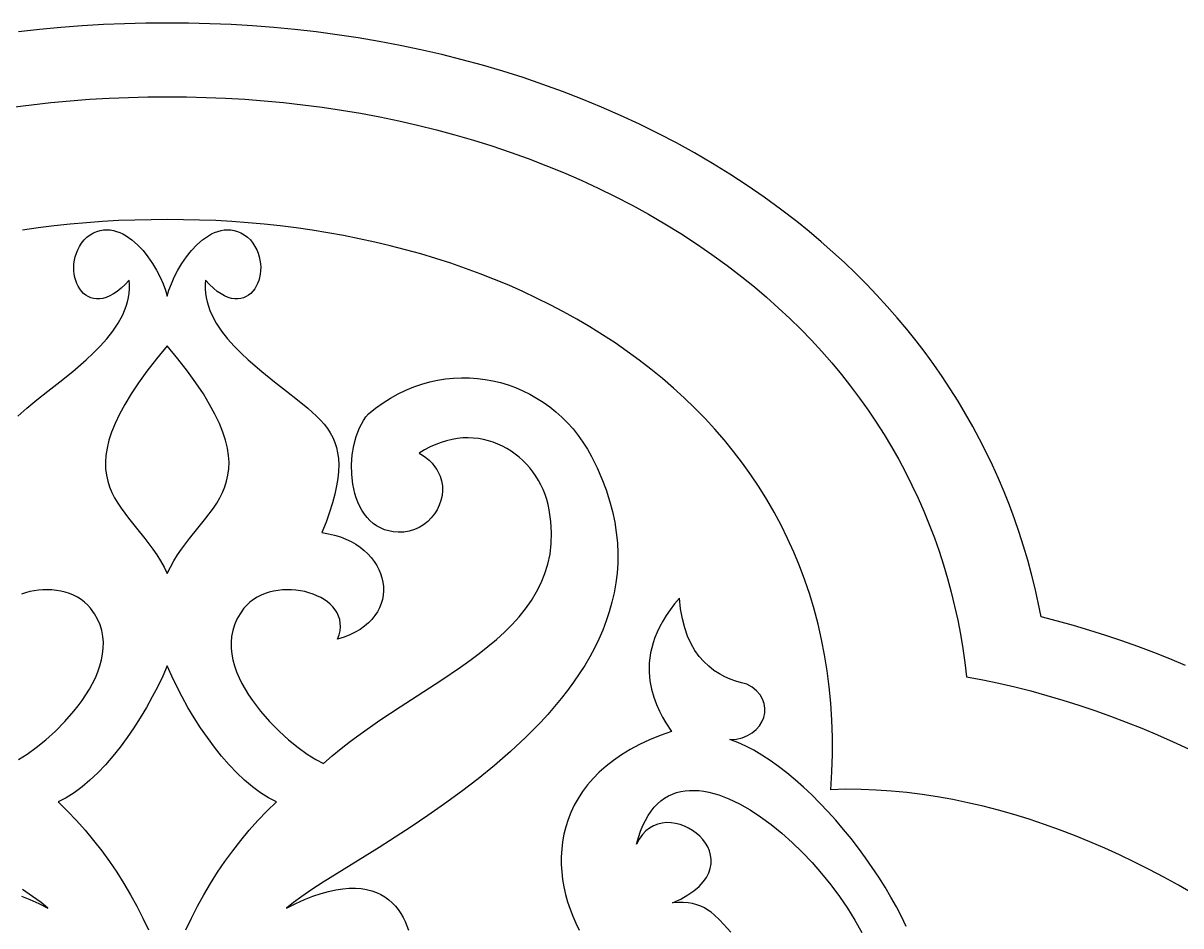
# Model space of a CAD drawing. Extents: x 1175 to 1336, y 620 to 642.
# Drawn here: x 1254.58 to 1264.11, y 634.4 to 641.83 of the extents above; entities that cross this region are included whole.
import ezdxf

# ---------------------------------------------------------------- set-up
doc = ezdxf.new("R2010")
doc.units = 0
doc.layers.add('LAYER_1', color=18, linetype='CONTINUOUS')

msp = doc.modelspace()

# ---------------------------------------------------------------- linework, layer by layer
at = {"layer": 'LAYER_1'}
for points in [[(1264.1496, 636.543), (1264.0191, 636.5969), (1263.8881, 636.6484), (1263.7566, 636.6977), (1263.6247, 636.7445), (1263.4924, 636.7889), (1263.3598, 636.8309), (1263.2269, 636.8704), (1263.0937, 636.9073), (1262.9603, 636.9416), (1262.9366, 637.0597), (1262.9103, 637.1769), (1262.8815, 637.2932), (1262.8501, 637.4086), (1262.8162, 637.5231), (1262.7798, 637.6367), (1262.7409, 637.7494), (1262.6994, 637.861), (1262.6554, 637.9717), (1262.6088, 638.0814), (1262.5598, 638.19), (1262.5082, 638.2975), (1262.4541, 638.404), (1262.3975, 638.5094), (1262.3384, 638.6137), (1262.2767, 638.7168), (1262.2126, 638.8188), (1262.1459, 638.9196), (1262.0767, 639.0192), (1262.005, 639.1176), (1261.9308, 639.2147), (1261.8541, 639.3106), (1261.7749, 639.4052), (1261.6933, 639.4985), (1261.6091, 639.5904), (1261.5224, 639.6811), (1261.4332, 639.7703), (1261.3415, 639.8582), (1261.2474, 639.9447), (1261.1507, 640.0297), (1261.0516, 640.1134), (1260.95, 640.1955), (1260.8165, 640.2983), (1260.6802, 640.3976), (1260.5412, 640.4935), (1260.3996, 640.5861), (1260.2554, 640.6752), (1260.1089, 640.7609), (1259.96, 640.8432), (1259.8089, 640.9222), (1259.6556, 640.9978), (1259.5004, 641.07), (1259.3432, 641.1389), (1259.1841, 641.2044), (1259.0234, 641.2667), (1258.861, 641.3256), (1258.6971, 641.3812), (1258.5317, 641.4335), (1258.365, 641.4825), (1258.197, 641.5282), (1258.0279, 641.5707), (1257.8577, 641.6099), (1257.6866, 641.6459), (1257.5147, 641.6786), (1257.3419, 641.7081), (1257.1686, 641.7343), (1256.9946, 641.7574), (1256.8202, 641.7772), (1256.6455, 641.7939), (1256.4705, 641.8074), (1256.2953, 641.8177), (1256.12, 641.8248), (1255.9448, 641.8288), (1255.7697, 641.8296), (1255.5946, 641.8288), (1255.4194, 641.8248), (1255.2441, 641.8177), (1255.0689, 641.8074), (1254.8939, 641.7939), (1254.7192, 641.7772), (1254.5448, 641.7574)], [(1254.4945, 641.1377), (1254.6532, 641.1584), (1254.8123, 641.1763), (1254.9717, 641.1912), (1255.1312, 641.2033), (1255.2909, 641.2125), (1255.4506, 641.2188), (1255.6103, 641.2223), (1255.7697, 641.223), (1255.9291, 641.2223), (1256.0888, 641.2188), (1256.2485, 641.2125), (1256.4082, 641.2033), (1256.5677, 641.1912), (1256.7271, 641.1763), (1256.8862, 641.1584), (1257.0449, 641.1377), (1257.2032, 641.1141), (1257.3608, 641.0875), (1257.5178, 641.0581), (1257.6741, 641.0256), (1257.8295, 640.9903), (1257.984, 640.9519), (1258.1374, 640.9106), (1258.2897, 640.8663), (1258.4408, 640.819), (1258.5906, 640.7687), (1258.7389, 640.7154), (1258.8858, 640.659), (1259.0311, 640.5996), (1259.1747, 640.5371), (1259.3165, 640.4716), (1259.4565, 640.403), (1259.5945, 640.3313), (1259.7304, 640.2565), (1259.8642, 640.1786), (1259.9957, 640.0976), (1260.125, 640.0134), (1260.2518, 639.9261), (1260.376, 639.8356), (1260.4977, 639.742), (1260.6007, 639.6585), (1260.7006, 639.5735), (1260.7975, 639.487), (1260.8915, 639.399), (1260.9824, 639.3096), (1261.0704, 639.2187), (1261.1554, 639.1264), (1261.2375, 639.0328), (1261.3166, 638.9378), (1261.3928, 638.8415), (1261.466, 638.7439), (1261.5364, 638.645), (1261.6038, 638.5449), (1261.6684, 638.4436), (1261.73, 638.3412), (1261.7888, 638.2376), (1261.8447, 638.1329), (1261.8978, 638.0271), (1261.948, 637.9202), (1261.9954, 637.8124), (1262.04, 637.7035), (1262.0818, 637.5936), (1262.1208, 637.4828), (1262.157, 637.3711), (1262.1904, 637.2585), (1262.221, 637.1451), (1262.2489, 637.0308), (1262.274, 636.9157), (1262.2964, 636.7998), (1262.3161, 636.6832), (1262.3331, 636.5659), (1262.3473, 636.4479), (1262.48, 636.4234), (1262.6125, 636.3959), (1262.7448, 636.3655), (1262.8768, 636.3324), (1263.0086, 636.2964), (1263.14, 636.2577), (1263.271, 636.2164), (1263.4015, 636.1724), (1263.5316, 636.1258), (1263.6611, 636.0768), (1263.7901, 636.0252), (1263.9185, 635.9712), (1264.0461, 635.9149), (1264.1731, 635.8563)], [(1264.2093, 634.6655), (1264.0904, 634.7337), (1263.9706, 634.7995), (1263.8499, 634.8629), (1263.7285, 634.9239), (1263.6063, 634.9823), (1263.4835, 635.0382), (1263.3601, 635.0913), (1263.2361, 635.1418), (1263.1117, 635.1894), (1262.9868, 635.2342), (1262.8617, 635.276), (1262.7362, 635.3148), (1262.6105, 635.3505), (1262.4846, 635.3831), (1262.3586, 635.4124), (1262.2326, 635.4385), (1262.1066, 635.4612), (1261.9807, 635.4804), (1261.855, 635.4962), (1261.7294, 635.5083), (1261.6041, 635.5169), (1261.4792, 635.5217), (1261.3546, 635.5227), (1261.2305, 635.5199), (1261.2391, 635.6667), (1261.2432, 635.8112), (1261.2429, 635.9534), (1261.2384, 636.0932), (1261.2296, 636.2306), (1261.2167, 636.3657), (1261.1997, 636.4984), (1261.1787, 636.6288), (1261.1538, 636.7569), (1261.1249, 636.8825), (1261.0923, 637.0059), (1261.056, 637.1269), (1261.0159, 637.2456), (1260.9723, 637.3619), (1260.9252, 637.4758), (1260.8746, 637.5875), (1260.8207, 637.6968), (1260.7634, 637.8037), (1260.7029, 637.9083), (1260.6392, 638.0106), (1260.5724, 638.1106), (1260.5026, 638.2082), (1260.4299, 638.3034), (1260.3542, 638.3964), (1260.2758, 638.487), (1260.1946, 638.5753), (1260.1107, 638.6612), (1260.0242, 638.7448), (1259.9352, 638.8261), (1259.8437, 638.9051), (1259.7498, 638.9817), (1259.6536, 639.056), (1259.5551, 639.128), (1259.4545, 639.1977), (1259.3518, 639.265), (1259.247, 639.33), (1259.1402, 639.3927), (1259.0315, 639.4531), (1258.921, 639.5112), (1258.8088, 639.5669), (1258.6948, 639.6203), (1258.5793, 639.6715), (1258.4622, 639.7203), (1258.3436, 639.7667), (1258.2236, 639.8109), (1258.1022, 639.8528), (1257.9796, 639.8923), (1257.8558, 639.9296), (1257.7309, 639.9645), (1257.6049, 639.9971), (1257.478, 640.0274), (1257.3501, 640.0554), (1257.2213, 640.0812), (1257.0918, 640.1046), (1256.9616, 640.1257), (1256.8308, 640.1445), (1256.6994, 640.161), (1256.5675, 640.1752), (1256.4352, 640.1871), (1256.3025, 640.1967), (1256.1695, 640.204), (1256.0364, 640.209), (1255.9031, 640.2117), (1255.7697, 640.2121), (1255.6363, 640.2117), (1255.503, 640.209), (1255.3699, 640.204), (1255.2369, 640.1967), (1255.1042, 640.1871), (1254.9719, 640.1752), (1254.84, 640.161), (1254.7086, 640.1445), (1254.5778, 640.1257)], [(1254.5412, 638.5953), (1254.6141, 638.6613), (1254.6968, 638.7284), (1254.788, 638.7993), (1254.8869, 638.8763), (1254.9922, 638.962), (1255.103, 639.0591), (1255.1601, 639.1126), (1255.2182, 639.1699), (1255.273, 639.2297), (1255.3228, 639.2931), (1255.3665, 639.3595), (1255.4031, 639.4282), (1255.4183, 639.4633), (1255.4313, 639.4987), (1255.442, 639.5344), (1255.4502, 639.5702), (1255.4558, 639.6062), (1255.4587, 639.6422), (1255.4586, 639.6781), (1255.4555, 639.7139), (1255.4223, 639.6778), (1255.3899, 639.6469), (1255.3582, 639.6211), (1255.3273, 639.6001), (1255.2974, 639.5836), (1255.2684, 639.5715), (1255.2406, 639.5635), (1255.2139, 639.5595), (1255.1884, 639.5591), (1255.1642, 639.5623), (1255.1413, 639.5687), (1255.1199, 639.5781), (1255.1, 639.5904), (1255.0818, 639.6053), (1255.0651, 639.6225), (1255.0502, 639.6419), (1255.0371, 639.6633), (1255.0259, 639.6864), (1255.0167, 639.7111), (1255.0095, 639.737), (1255.0044, 639.764), (1255.0015, 639.7918), (1255.0008, 639.8203), (1255.0025, 639.8492), (1255.0066, 639.8782), (1255.0131, 639.9073), (1255.0222, 639.9361), (1255.0339, 639.9645), (1255.0484, 639.9921), (1255.0656, 640.0189), (1255.0856, 640.0446), (1255.1086, 640.0689), (1255.1361, 640.088), (1255.1637, 640.1032), (1255.1913, 640.1148), (1255.2188, 640.1228), (1255.2461, 640.1274), (1255.2734, 640.1289), (1255.3004, 640.1273), (1255.3271, 640.1229), (1255.3536, 640.1157), (1255.3797, 640.106), (1255.4054, 640.094), (1255.4307, 640.0797), (1255.4797, 640.0452), (1255.5264, 640.0038), (1255.5704, 639.9569), (1255.6112, 639.9057), (1255.6486, 639.8516), (1255.6821, 639.7959), (1255.7113, 639.7399), (1255.7359, 639.685), (1255.7555, 639.6324), (1255.7697, 639.5835), (1255.7839, 639.6324), (1255.8035, 639.685), (1255.8281, 639.7399), (1255.8573, 639.7959), (1255.8908, 639.8516), (1255.9282, 639.9057), (1255.969, 639.9569), (1256.013, 640.0038), (1256.0597, 640.0452), (1256.1087, 640.0797), (1256.134, 640.094), (1256.1597, 640.106), (1256.1858, 640.1157), (1256.2123, 640.1229), (1256.2391, 640.1273), (1256.2661, 640.1289), (1256.2933, 640.1274), (1256.3207, 640.1228), (1256.3482, 640.1148), (1256.3758, 640.1032), (1256.4034, 640.088), (1256.4309, 640.0689), (1256.4539, 640.0446), (1256.4739, 640.0189), (1256.4911, 639.9921), (1256.5056, 639.9645), (1256.5173, 639.9361), (1256.5264, 639.9073), (1256.5329, 639.8782), (1256.537, 639.8492), (1256.5387, 639.8203), (1256.538, 639.7918), (1256.5351, 639.764), (1256.53, 639.737), (1256.5228, 639.7111), (1256.5135, 639.6864), (1256.5023, 639.6633), (1256.4892, 639.6419), (1256.4743, 639.6225), (1256.4577, 639.6053), (1256.4394, 639.5904), (1256.4195, 639.5781), (1256.3981, 639.5687), (1256.3753, 639.5623), (1256.3511, 639.5591), (1256.3256, 639.5595), (1256.2989, 639.5635), (1256.271, 639.5715), (1256.2421, 639.5836), (1256.2122, 639.6001), (1256.1813, 639.6211), (1256.1496, 639.6469), (1256.1172, 639.6778), (1256.084, 639.7139), (1256.0809, 639.6781), (1256.0808, 639.6422), (1256.0836, 639.6062), (1256.0892, 639.5702), (1256.0974, 639.5344), (1256.1081, 639.4987), (1256.1211, 639.4633), (1256.1363, 639.4282), (1256.1729, 639.3595), (1256.2166, 639.2931), (1256.2664, 639.2297), (1256.3212, 639.1699), (1256.3793, 639.1126), (1256.4364, 639.0591), (1256.5472, 638.962), (1256.6526, 638.8763), (1256.7514, 638.7993), (1256.8427, 638.7284), (1256.9253, 638.6613), (1256.9983, 638.5953), (1257.0308, 638.562), (1257.0605, 638.528), (1257.0872, 638.493), (1257.1108, 638.4567), (1257.1313, 638.4188), (1257.1483, 638.3789), (1257.1619, 638.3369), (1257.1718, 638.2922), (1257.178, 638.2447), (1257.1803, 638.194), (1257.1786, 638.1398), (1257.1727, 638.0818), (1257.1626, 638.0196), (1257.148, 637.953), (1257.1289, 637.8815), (1257.105, 637.805), (1257.0764, 637.7231), (1257.0428, 637.6355), (1257.0962, 637.6266), (1257.1468, 637.6147), (1257.1947, 637.5998), (1257.2397, 637.5822), (1257.2819, 637.5621), (1257.3212, 637.5396), (1257.3576, 637.515), (1257.3909, 637.4884), (1257.4212, 637.46), (1257.4484, 637.4301), (1257.4725, 637.3988), (1257.4934, 637.3663), (1257.511, 637.3328), (1257.5254, 637.2984), (1257.5365, 637.2635), (1257.5442, 637.2281), (1257.5485, 637.1925), (1257.5493, 637.1568), (1257.5466, 637.1213), (1257.5404, 637.0861), (1257.5306, 637.0514), (1257.5171, 637.0174), (1257.5, 636.9844), (1257.4791, 636.9524), (1257.4544, 636.9217), (1257.4259, 636.8925), (1257.3935, 636.865), (1257.3572, 636.8393), (1257.3169, 636.8157), (1257.2727, 636.7943), (1257.2243, 636.7753), (1257.1719, 636.759), (1257.1842, 636.7938), (1257.1919, 636.8274), (1257.195, 636.8597), (1257.1939, 636.8907), (1257.1888, 636.9203), (1257.18, 636.9485), (1257.1676, 636.9753), (1257.1519, 637.0005), (1257.1331, 637.0241), (1257.1115, 637.0461), (1257.0874, 637.0664), (1257.0609, 637.085), (1257.0322, 637.1018), (1257.0017, 637.1168), (1256.9695, 637.1299), (1256.936, 637.141), (1256.9012, 637.1502), (1256.8656, 637.1573), (1256.8292, 637.1623), (1256.7924, 637.1651), (1256.7553, 637.1658), (1256.7183, 637.1641), (1256.6815, 637.1602), (1256.6452, 637.154), (1256.6096, 637.1453), (1256.575, 637.1341), (1256.5415, 637.1205), (1256.5095, 637.1042), (1256.4792, 637.0854), (1256.4507, 637.0639), (1256.4244, 637.0396), (1256.4005, 637.0126), (1256.3686, 636.9681), (1256.3428, 636.9227), (1256.3229, 636.8764), (1256.3085, 636.8293), (1256.2995, 636.7816), (1256.2954, 636.7334), (1256.2961, 636.6849), (1256.3012, 636.6362), (1256.3106, 636.5873), (1256.3238, 636.5385), (1256.3407, 636.4899), (1256.361, 636.4415), (1256.3844, 636.3936), (1256.4107, 636.3462), (1256.4395, 636.2995), (1256.4705, 636.2536), (1256.5036, 636.2087), (1256.5384, 636.1648), (1256.6122, 636.0807), (1256.6897, 636.0025), (1256.7686, 635.9312), (1256.8469, 635.8677), (1256.9222, 635.8131), (1256.9925, 635.7686), (1257.0556, 635.735), (1257.1269, 635.7982), (1257.2011, 635.8596), (1257.2779, 635.9194), (1257.3569, 635.9779), (1257.5198, 636.0913), (1257.6869, 636.2015), (1258.0214, 636.4183), (1258.1827, 636.5278), (1258.2606, 636.5836), (1258.3361, 636.6402), (1258.4089, 636.698), (1258.4785, 636.757), (1258.5447, 636.8175), (1258.6069, 636.8796), (1258.6649, 636.9436), (1258.7182, 637.0097), (1258.7666, 637.078), (1258.8095, 637.1487), (1258.8466, 637.222), (1258.8776, 637.2981), (1258.9021, 637.3772), (1258.9196, 637.4595), (1258.9299, 637.5452), (1258.9325, 637.6344), (1258.927, 637.7274), (1258.9131, 637.8244), (1258.9039, 637.8671), (1258.8924, 637.9089), (1258.8786, 637.9498), (1258.8626, 637.9895), (1258.8444, 638.028), (1258.8243, 638.0653), (1258.8021, 638.1012), (1258.7781, 638.1356), (1258.7522, 638.1685), (1258.7247, 638.1998), (1258.6955, 638.2293), (1258.6647, 638.2571), (1258.6324, 638.2829), (1258.5988, 638.3067), (1258.5637, 638.3284), (1258.5275, 638.3479), (1258.4901, 638.3652), (1258.4515, 638.3801), (1258.412, 638.3925), (1258.3715, 638.4024), (1258.3302, 638.4097), (1258.2881, 638.4142), (1258.2453, 638.4159), (1258.2019, 638.4147), (1258.158, 638.4105), (1258.1136, 638.4032), (1258.0688, 638.3927), (1258.0238, 638.379), (1257.9785, 638.3619), (1257.9331, 638.3413), (1257.8876, 638.3172), (1257.8421, 638.2895), (1257.8713, 638.2729), (1257.8989, 638.2531), (1257.9247, 638.2309), (1257.9483, 638.2067), (1257.9694, 638.1811), (1257.9877, 638.1546), (1258.0028, 638.1278), (1258.0145, 638.1013), (1258.0268, 638.0621), (1258.0334, 638.0219), (1258.0347, 637.9813), (1258.0308, 637.9408), (1258.022, 637.9009), (1258.0086, 637.862), (1257.9907, 637.8246), (1257.9687, 637.7892), (1257.9426, 637.7564), (1257.9129, 637.7266), (1257.8797, 637.7003), (1257.8432, 637.678), (1257.8037, 637.6602), (1257.7615, 637.6474), (1257.7167, 637.64), (1257.6696, 637.6386), (1257.6296, 637.642), (1257.592, 637.6493), (1257.5567, 637.6601), (1257.5236, 637.6743), (1257.4929, 637.6917), (1257.4643, 637.7121), (1257.438, 637.7353), (1257.4139, 637.761), (1257.3919, 637.789), (1257.3721, 637.8193), (1257.3544, 637.8514), (1257.3387, 637.8853), (1257.3252, 637.9208), (1257.3136, 637.9576), (1257.3041, 637.9955), (1257.2965, 638.0343), (1257.2873, 638.1139), (1257.2856, 638.1947), (1257.2914, 638.2751), (1257.3045, 638.3534), (1257.3245, 638.428), (1257.3371, 638.4634), (1257.3513, 638.4973), (1257.3672, 638.5294), (1257.3848, 638.5596), (1257.4039, 638.5876), (1257.4246, 638.6132), (1257.4844, 638.6611), (1257.5454, 638.7045), (1257.6075, 638.7437), (1257.6705, 638.7785), (1257.7343, 638.8092), (1257.7988, 638.8357), (1257.8638, 638.8581), (1257.9292, 638.8765), (1257.9948, 638.8909), (1258.0606, 638.9013), (1258.1263, 638.908), (1258.1919, 638.9108), (1258.2572, 638.9099), (1258.3221, 638.9053), (1258.3864, 638.8972), (1258.45, 638.8854), (1258.5128, 638.8702), (1258.5746, 638.8515), (1258.6352, 638.8295), (1258.6947, 638.8041), (1258.7527, 638.7755), (1258.8092, 638.7437), (1258.8641, 638.7087), (1258.9172, 638.6707), (1258.9683, 638.6297), (1259.0174, 638.5857), (1259.0642, 638.5388), (1259.1088, 638.4891), (1259.1508, 638.4366), (1259.1902, 638.3814), (1259.2269, 638.3236), (1259.2607, 638.2631), (1259.3065, 638.1703), (1259.3466, 638.0786), (1259.381, 637.988), (1259.4099, 637.8985), (1259.4334, 637.81), (1259.4517, 637.7226), (1259.465, 637.6363), (1259.4734, 637.5511), (1259.477, 637.467), (1259.4761, 637.384), (1259.4706, 637.302), (1259.4609, 637.2211), (1259.447, 637.1413), (1259.4291, 637.0627), (1259.4074, 636.9851), (1259.382, 636.9086), (1259.353, 636.8331), (1259.3206, 636.7588), (1259.285, 636.6856), (1259.2462, 636.6135), (1259.2046, 636.5424), (1259.1601, 636.4725), (1259.1129, 636.4037), (1259.0633, 636.336), (1259.0113, 636.2693), (1258.9571, 636.2038), (1258.9009, 636.1394), (1258.8428, 636.0761), (1258.7214, 635.9528), (1258.5942, 635.834), (1258.4624, 635.7196), (1258.3273, 635.6096), (1258.1899, 635.5042), (1258.0516, 635.4032), (1257.9134, 635.3067), (1257.7767, 635.2146), (1257.5122, 635.0441), (1257.0531, 634.7575), (1256.9598, 634.6972), (1256.8776, 634.6415), (1256.8075, 634.5903), (1256.7509, 634.5438), (1256.827, 634.5821), (1256.8997, 634.6149), (1256.9691, 634.6424), (1257.0352, 634.665), (1257.098, 634.6826), (1257.1577, 634.6956), (1257.2142, 634.7042), (1257.2677, 634.7085), (1257.3181, 634.7088), (1257.3657, 634.7052), (1257.4103, 634.6979), (1257.4521, 634.6873), (1257.4911, 634.6733), (1257.5274, 634.6563), (1257.5611, 634.6365), (1257.5921, 634.614), (1257.6206, 634.5891), (1257.6466, 634.5619), (1257.6702, 634.5326), (1257.6915, 634.5015), (1257.7104, 634.4688), (1257.727, 634.4346), (1257.7415, 634.3991), (1257.7538, 634.3626)], [(1254.5469, 635.7686), (1254.6172, 635.8131), (1254.6926, 635.8677), (1254.7708, 635.9312), (1254.8498, 636.0025), (1254.9272, 636.0807), (1255.001, 636.1648), (1255.0358, 636.2087), (1255.0689, 636.2536), (1255.1, 636.2995), (1255.1288, 636.3462), (1255.155, 636.3936), (1255.1784, 636.4415), (1255.1987, 636.4899), (1255.2157, 636.5385), (1255.2289, 636.5873), (1255.2383, 636.6362), (1255.2434, 636.6849), (1255.2441, 636.7334), (1255.24, 636.7816), (1255.231, 636.8293), (1255.2166, 636.8764), (1255.1966, 636.9227), (1255.1709, 636.9681), (1255.139, 637.0126), (1255.1151, 637.0396), (1255.0888, 637.0639), (1255.0603, 637.0854), (1255.03, 637.1042), (1254.998, 637.1205), (1254.9645, 637.1341), (1254.9299, 637.1453), (1254.8943, 637.154), (1254.858, 637.1602), (1254.8212, 637.1641), (1254.7842, 637.1658), (1254.7471, 637.1651), (1254.7103, 637.1623), (1254.6739, 637.1573), (1254.6382, 637.1502), (1254.6035, 637.141), (1254.5699, 637.1299)], [(1261.8499, 634.3947), (1261.8114, 634.4745), (1261.7695, 634.5551), (1261.7242, 634.6362), (1261.6759, 634.7175), (1261.6248, 634.7988), (1261.5711, 634.8796), (1261.5149, 634.9597), (1261.4565, 635.0389), (1261.3962, 635.1168), (1261.3341, 635.1932), (1261.2704, 635.2676), (1261.2054, 635.3399), (1261.1393, 635.4098), (1261.0723, 635.4769), (1261.0046, 635.541), (1260.9364, 635.6017), (1260.868, 635.6587), (1260.7995, 635.7119), (1260.7312, 635.7608), (1260.6633, 635.8052), (1260.5959, 635.8447), (1260.5295, 635.8792), (1260.464, 635.9082), (1260.3998, 635.9315), (1260.453, 635.9359), (1260.5014, 635.9472), (1260.5447, 635.9645), (1260.5828, 635.987), (1260.6154, 636.0142), (1260.6423, 636.045), (1260.6631, 636.0788), (1260.6776, 636.1147), (1260.6856, 636.1521), (1260.6869, 636.1901), (1260.6811, 636.228), (1260.6681, 636.2649), (1260.6475, 636.3002), (1260.6192, 636.333), (1260.5828, 636.3625), (1260.5382, 636.388), (1260.4938, 636.3984), (1260.4486, 636.4117), (1260.403, 636.4285), (1260.3575, 636.4489), (1260.3126, 636.4733), (1260.2686, 636.502), (1260.2261, 636.5354), (1260.1855, 636.5737), (1260.1473, 636.6173), (1260.1119, 636.6665), (1260.0799, 636.7216), (1260.0516, 636.7829), (1260.0276, 636.8508), (1260.0083, 636.9256), (1259.9941, 637.0075), (1259.9855, 637.097), (1259.9449, 637.0487), (1259.9084, 637.0011), (1259.876, 636.9541), (1259.8474, 636.9077), (1259.8224, 636.8621), (1259.8009, 636.8172), (1259.7828, 636.7731), (1259.7678, 636.7298), (1259.7558, 636.6873), (1259.7467, 636.6456), (1259.7401, 636.6048), (1259.7361, 636.5649), (1259.7344, 636.5259), (1259.7348, 636.4879), (1259.7414, 636.4148), (1259.7546, 636.3459), (1259.7731, 636.2813), (1259.7953, 636.2213), (1259.8202, 636.1662), (1259.8461, 636.116), (1259.872, 636.0711), (1259.9177, 635.9978), (1259.8244, 635.9649), (1259.7368, 635.9291), (1259.6548, 635.8907), (1259.5783, 635.8498), (1259.5071, 635.8065), (1259.4413, 635.7609), (1259.3805, 635.7133), (1259.3249, 635.6637), (1259.2742, 635.6122), (1259.2283, 635.5591), (1259.1871, 635.5045), (1259.1506, 635.4484), (1259.1186, 635.3911), (1259.091, 635.3327), (1259.0677, 635.2734), (1259.0485, 635.2132), (1259.0335, 635.1523), (1259.0224, 635.0909), (1259.0153, 635.0291), (1259.0118, 634.967), (1259.012, 634.9048), (1259.0158, 634.8426), (1259.023, 634.7806), (1259.0335, 634.7189), (1259.0473, 634.6576), (1259.0641, 634.597), (1259.084, 634.537), (1259.1067, 634.4779), (1259.1323, 634.4199), (1259.1605, 634.363)], [(1255.9235, 634.3654), (1255.9697, 634.4633), (1256.0189, 634.5599), (1256.0711, 634.655), (1256.1262, 634.7485), (1256.1842, 634.8401), (1256.245, 634.9298), (1256.3087, 635.0174), (1256.3751, 635.1027), (1256.4443, 635.1857), (1256.5161, 635.2661), (1256.5906, 635.3439), (1256.6677, 635.4188), (1256.6017, 635.4528), (1256.5359, 635.4944), (1256.4704, 635.5429), (1256.4056, 635.5979), (1256.3417, 635.6587), (1256.2789, 635.7247), (1256.2175, 635.7953), (1256.1578, 635.87), (1256.1, 635.9481), (1256.0443, 636.029), (1255.9911, 636.1121), (1255.9405, 636.1969), (1255.8928, 636.2827), (1255.8483, 636.3689), (1255.8071, 636.455), (1255.7697, 636.5404), (1255.7323, 636.455), (1255.6911, 636.3689), (1255.6466, 636.2827), (1255.5989, 636.1969), (1255.5483, 636.1121), (1255.4951, 636.029), (1255.4394, 635.9481), (1255.3816, 635.87), (1255.3219, 635.7953), (1255.2605, 635.7247), (1255.1977, 635.6587), (1255.1338, 635.5979), (1255.069, 635.5429), (1255.0035, 635.4944), (1254.9377, 635.4528), (1254.8717, 635.4188), (1254.9488, 635.3439), (1255.0233, 635.2661), (1255.0951, 635.1857), (1255.1643, 635.1027), (1255.2307, 635.0174), (1255.2944, 634.9298), (1255.3552, 634.8401), (1255.4133, 634.7485), (1255.4684, 634.655), (1255.5205, 634.5599), (1255.5698, 634.4633), (1255.6159, 634.3654)], [(1260.4075, 634.3465), (1260.3179, 634.4453), (1260.27, 634.4901), (1260.2445, 634.5105), (1260.2176, 634.5292), (1260.1892, 634.5459), (1260.159, 634.5605), (1260.1268, 634.5726), (1260.0923, 634.582), (1260.0554, 634.5884), (1260.0158, 634.5917), (1259.9733, 634.5914), (1259.9276, 634.5875), (1259.9954, 634.6195), (1260.054, 634.6531), (1260.104, 634.6879), (1260.1457, 634.7237), (1260.1795, 634.7603), (1260.2059, 634.7974), (1260.2252, 634.8347), (1260.238, 634.8719), (1260.2445, 634.9089), (1260.2452, 634.9452), (1260.2405, 634.9808), (1260.2309, 635.0153), (1260.2167, 635.0484), (1260.1984, 635.0799), (1260.1763, 635.1095), (1260.151, 635.137), (1260.1227, 635.1621), (1260.0919, 635.1845), (1260.0591, 635.204), (1260.0246, 635.2203), (1259.9889, 635.2331), (1259.9523, 635.2422), (1259.9153, 635.2474), (1259.8783, 635.2483), (1259.8417, 635.2447), (1259.8059, 635.2363), (1259.7714, 635.2229), (1259.7385, 635.2042), (1259.7076, 635.1799), (1259.6793, 635.1499), (1259.6538, 635.1137), (1259.6316, 635.0712), (1259.6468, 635.1261), (1259.6639, 635.177), (1259.6829, 635.2241), (1259.7037, 635.2672), (1259.7262, 635.3066), (1259.7503, 635.3424), (1259.7761, 635.3745), (1259.8034, 635.4031), (1259.8321, 635.4282), (1259.8623, 635.45), (1259.8937, 635.4685), (1259.9264, 635.4837), (1259.9603, 635.4958), (1259.9953, 635.5049), (1260.0314, 635.511), (1260.0684, 635.5141), (1260.1064, 635.5144), (1260.1452, 635.512), (1260.1848, 635.5069), (1260.2251, 635.4992), (1260.266, 635.489), (1260.3075, 635.4763), (1260.392, 635.444), (1260.478, 635.4028), (1260.5649, 635.3534), (1260.6522, 635.2964), (1260.7394, 635.2324), (1260.8259, 635.1621), (1260.9112, 635.086), (1260.9947, 635.0048), (1261.0759, 634.9192), (1261.1542, 634.8296), (1261.2291, 634.7368), (1261.3001, 634.6413), (1261.3666, 634.5439), (1261.428, 634.445), (1261.4839, 634.3454)], [(1254.5704, 634.6424), (1254.6397, 634.6149), (1254.7125, 634.5821), (1254.7886, 634.5438), (1254.732, 634.5903), (1254.6619, 634.6415), (1254.5797, 634.6972)]]:
    msp.add_lwpolyline(points, dxfattribs=at)
msp.add_lwpolyline([(1255.7697, 639.1732), (1255.6812, 639.0654), (1255.6025, 638.9636), (1255.5331, 638.8676), (1255.4726, 638.777), (1255.4206, 638.6916), (1255.3767, 638.6111), (1255.3406, 638.5352), (1255.3117, 638.4636), (1255.2898, 638.3961), (1255.2744, 638.3323), (1255.265, 638.2719), (1255.2614, 638.2148), (1255.2631, 638.1605), (1255.2697, 638.1088), (1255.2808, 638.0595), (1255.296, 638.0122), (1255.3149, 637.9666), (1255.3371, 637.9225), (1255.3622, 637.8796), (1255.3898, 637.8376), (1255.4509, 637.7551), (1255.5172, 637.6727), (1255.5854, 637.5883), (1255.6524, 637.4994), (1255.6844, 637.4525), (1255.7149, 637.4038), (1255.7434, 637.3527), (1255.7697, 637.2992), (1255.796, 637.3527), (1255.8246, 637.4038), (1255.8551, 637.4525), (1255.8871, 637.4994), (1255.954, 637.5883), (1256.0223, 637.6727), (1256.0885, 637.7551), (1256.1496, 637.8376), (1256.1772, 637.8796), (1256.2023, 637.9225), (1256.2245, 637.9666), (1256.2434, 638.0122), (1256.2586, 638.0595), (1256.2697, 638.1088), (1256.2763, 638.1605), (1256.278, 638.2148), (1256.2744, 638.2719), (1256.2651, 638.3323), (1256.2496, 638.3961), (1256.2277, 638.4636), (1256.1988, 638.5352), (1256.1627, 638.6111), (1256.1188, 638.6916), (1256.0668, 638.777), (1256.0063, 638.8676), (1255.9369, 638.9636), (1255.8582, 639.0654)], close=True, dxfattribs=at)

doc.saveas('drawing.dxf')
